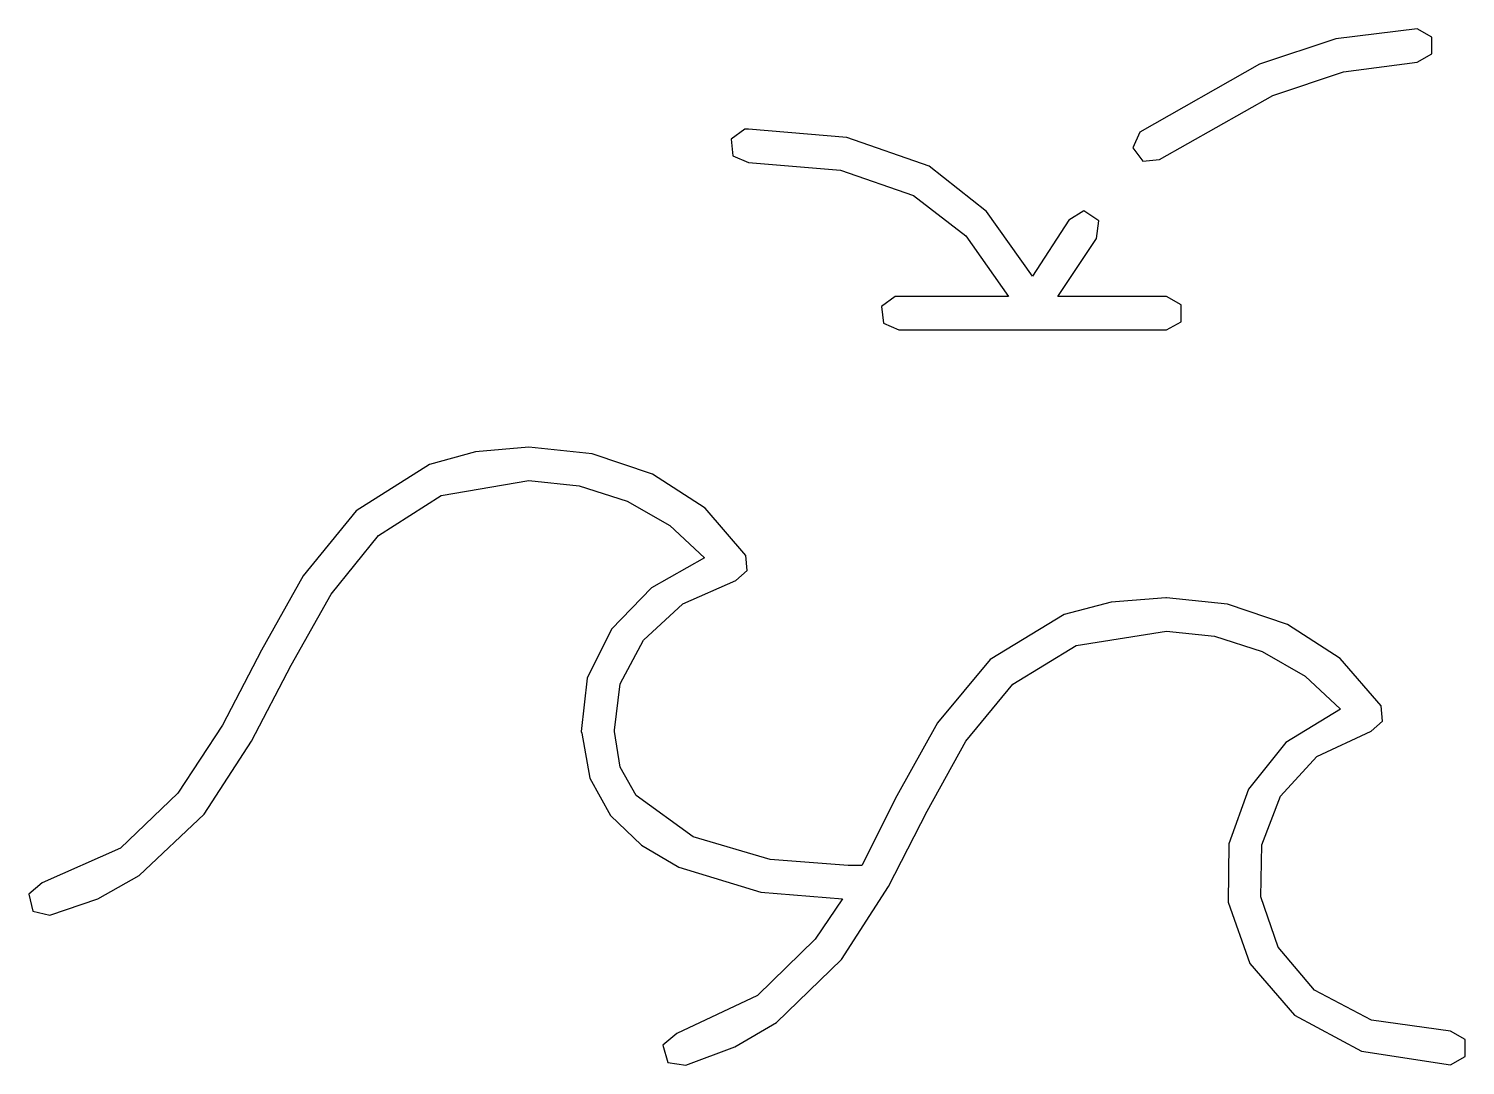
# Model space of a CAD drawing. Extents: x 4.3 to 28.5, y -243.7 to -226.3.
import ezdxf

# ---------------------------------------------------------------- set-up
doc = ezdxf.new("R2010")
doc.units = 0

msp = doc.modelspace()

# ---------------------------------------------------------------- linework, layer by layer
at = {"layer": 'Layer 1'}
for p, q in [((26.305844, -226.436483), (25.020756, -226.866086)), ((27.6794, -226.266), (26.305844, -226.436483)), ((27.92682, -226.405897), (27.67939, -226.265999)), ((27.67939, -226.265999), (27.6794, -226.266)), ((27.92682, -226.690331), (27.92682, -226.405897)), ((25.020756, -226.866086), (23.00226, -228.01158)), ((26.438695, -226.99049), (27.67939, -226.830229)), ((27.67939, -226.830229), (27.92682, -226.690331)), ((25.244214, -227.394241), (26.438695, -226.99049)), ((23.33697, -228.470018), (25.244214, -227.394241)), ((16.3433, -227.95869), (16.113948, -228.126316)), ((16.113948, -228.126316), (16.144825, -228.408876)), ((16.343308, -227.958692), (16.3433, -227.95869)), ((16.404965, -227.958692), (16.343308, -227.958692)), ((18.065296, -228.100625), (16.404965, -227.958692)), ((19.452585, -228.584632), (18.065296, -228.100625)), ((23.00226, -228.01158), (22.887607, -228.271254)), ((22.887607, -228.271254), (23.054961, -228.500473)), ((16.144825, -228.408876), (16.404957, -228.522917)), ((16.404957, -228.522917), (17.955478, -228.652752)), ((20.418049, -229.347869), (19.452585, -228.584632)), ((23.054961, -228.500473), (23.33697, -228.470018)), ((17.955478, -228.652752), (19.188337, -229.07833)), ((19.188337, -229.07833), (20.070149, -229.758139)), ((21.196605, -230.436012), (20.418049, -229.347869)), ((22.062277, -229.335727), (21.804368, -229.492693)), ((22.314157, -229.502212), (22.062277, -229.335727)), ((21.804368, -229.492693), (21.196605, -230.436012)), ((22.271201, -229.801255), (22.314157, -229.502212)), ((20.070149, -229.758139), (20.791427, -230.77984)), ((21.619397, -230.77984), (22.271201, -229.801255)), ((18.88006, -230.77984), (18.651375, -230.94762)), ((18.941717, -230.77984), (18.88006, -230.77984)), ((20.791427, -230.77984), (18.941717, -230.77984)), ((23.451497, -230.77984), (21.619397, -230.77984)), ((23.698927, -230.919738), (23.451497, -230.77984)), ((18.651375, -230.94762), (18.682204, -231.229735)), ((23.698927, -231.204172), (23.698927, -230.919738)), ((18.682204, -231.229735), (18.941717, -231.34407)), ((23.451497, -231.34407), (23.698927, -231.204172)), ((18.941717, -231.34407), (23.451497, -231.34407)), ((11.805102, -233.396185), (11.025795, -233.61469)), ((12.70553, -233.31886), (11.805102, -233.396185)), ((13.768315, -233.433594), (12.705528, -233.318851)), ((12.705528, -233.318851), (12.70553, -233.31886)), ((14.785529, -233.77691), (13.768315, -233.433594)), ((11.025795, -233.61469), (9.79003, -234.39442)), ((11.226276, -234.135411), (12.705523, -233.883091)), ((12.705523, -233.883091), (13.550434, -233.971801)), ((15.676589, -234.347429), (14.785529, -233.77691)), ((10.168773, -234.808779), (11.226276, -234.135411)), ((13.550434, -233.971801), (14.359608, -234.228384)), ((9.79003, -234.39442), (8.896987, -235.488578)), ((14.359608, -234.228384), (15.081624, -234.638515)), ((16.360918, -235.143781), (15.676589, -234.347429)), ((15.081624, -234.638515), (15.665063, -235.187871)), ((9.369213, -235.796019), (10.168773, -234.808779)), ((16.384393, -235.39782), (16.360918, -235.143781)), ((15.665063, -235.187871), (14.769902, -235.692418)), ((16.193563, -235.566953), (16.384393, -235.39782)), ((8.896987, -235.488578), (8.19575, -236.7395)), ((15.300888, -235.963359), (16.193563, -235.566953)), ((8.697813, -236.995169), (9.369213, -235.796019)), ((14.769902, -235.692418), (14.094042, -236.387888)), ((23.442672, -235.857873), (22.521334, -235.932723)), ((23.45148, -235.857873), (23.442672, -235.857873)), ((24.483674, -235.965668), (23.45148, -235.857873)), ((14.63849, -236.572057), (15.300888, -235.963359)), ((22.521334, -235.932723), (21.728797, -236.142684)), ((25.491183, -236.310146), (24.483674, -235.965668)), ((21.728797, -236.142684), (20.483132, -236.898173)), ((26.38388, -236.88472), (25.491183, -236.310146)), ((14.094042, -236.387888), (13.68401, -237.215084)), ((14.242756, -237.308553), (14.63849, -236.572057)), ((21.927961, -236.66279), (23.451485, -236.422112)), ((23.451485, -236.422112), (24.263481, -236.504261)), ((24.263481, -236.504261), (25.065776, -236.762261)), ((8.19575, -236.7395), (7.536282, -238.004053)), ((20.861885, -237.312534), (21.927961, -236.66279)), ((25.065776, -236.762261), (25.794206, -237.178584)), ((8.030037, -238.278508), (8.697813, -236.995169)), ((20.483132, -236.898173), (19.592468, -237.969106)), ((27.07164, -237.682803), (26.38388, -236.88472)), ((13.68401, -237.215084), (13.586333, -238.114811)), ((14.150073, -238.088353), (14.242756, -237.308553)), ((20.070516, -238.276434), (20.861885, -237.312534)), ((25.794206, -237.178584), (26.384605, -237.735702)), ((26.384605, -237.735702), (25.468221, -238.300303)), ((27.095115, -237.936842), (27.07164, -237.682803)), ((7.536282, -238.004053), (6.78644, -239.15511)), ((19.592468, -237.969106), (18.906472, -239.199173)), ((26.904285, -238.105975), (27.095115, -237.936842)), ((7.226853, -239.507749), (8.030037, -238.278508)), ((13.586333, -238.114811), (13.595141, -238.141255)), ((13.595141, -238.141255), (13.73036, -238.901416)), ((14.150073, -238.114797), (14.150073, -238.088353)), ((14.245541, -238.711754), (14.150073, -238.114797)), ((19.417345, -239.454844), (20.070516, -238.276434)), ((25.468221, -238.300303), (24.834519, -239.084539)), ((25.989785, -238.534626), (26.904285, -238.105975)), ((25.374045, -239.20298), (25.989785, -238.534626)), ((14.514756, -239.194636), (14.245541, -238.711754)), ((13.73036, -238.901416), (14.082496, -239.528773)), ((6.78644, -239.15511), (5.820539, -240.077773)), ((15.471293, -239.886827), (14.514756, -239.194636)), ((18.906472, -239.199173), (18.316325, -240.371713)), ((24.834519, -239.084539), (24.50242, -240.007638)), ((25.058794, -240.021507), (25.374045, -239.20298)), ((6.134251, -240.541551), (7.226853, -239.507749)), ((18.766865, -240.725344), (19.417345, -239.454844)), ((14.082496, -239.528773), (14.600535, -240.026601)), ((16.774328, -240.272141), (15.471293, -239.886827)), ((24.50242, -240.007638), (24.490845, -240.988832)), ((5.820539, -240.077773), (4.49632, -240.66266)), ((14.600535, -240.026601), (15.233461, -240.398175)), ((25.045765, -240.900675), (25.058794, -240.021507)), ((15.233461, -240.398175), (16.617169, -240.818758)), ((18.087313, -240.371713), (16.774328, -240.272141)), ((18.096121, -240.371713), (18.087313, -240.371713)), ((18.316325, -240.371713), (18.096121, -240.371713)), ((4.49632, -240.66266), (4.271683, -240.854358)), ((5.439388, -240.932251), (6.134251, -240.541551)), ((17.972805, -241.958614), (18.766865, -240.725344)), ((4.271683, -240.854358), (4.3411, -241.14154)), ((4.628443, -241.209259), (5.439388, -240.932251)), ((16.617169, -240.818758), (17.990421, -240.935957)), ((17.990421, -240.935957), (17.532396, -241.614794)), ((25.337457, -241.749496), (25.045765, -240.900675)), ((4.3411, -241.14154), (4.628443, -241.209259)), ((24.490845, -240.988832), (24.856942, -242.022249)), ((17.532396, -241.614794), (16.559915, -242.562517)), ((25.951396, -242.473363), (25.337457, -241.749496)), ((16.879596, -243.01663), (17.972805, -241.958614)), ((24.856942, -242.022249), (25.610249, -242.89752)), ((16.559915, -242.562517), (15.198236, -243.201684)), ((26.91186, -242.977318), (25.951396, -242.473363)), ((25.610249, -242.89752), (26.741925, -243.503896)), ((16.176145, -243.429862), (16.879596, -243.01663)), ((28.243125, -243.166405), (26.91186, -242.977318)), ((15.198236, -243.201684), (14.964316, -243.398086)), ((14.964316, -243.398086), (15.046283, -243.692467)), ((28.490642, -243.306271), (28.243125, -243.166405)), ((28.490642, -243.590766), (28.490642, -243.306271)), ((15.347975, -243.739464), (16.176145, -243.429862)), ((26.741925, -243.503896), (28.243125, -243.730632)), ((28.243125, -243.730632), (28.490642, -243.590766)), ((15.046283, -243.692467), (15.347975, -243.739464))]:
    msp.add_line(p, q, dxfattribs=at)

doc.saveas('drawing.dxf')
